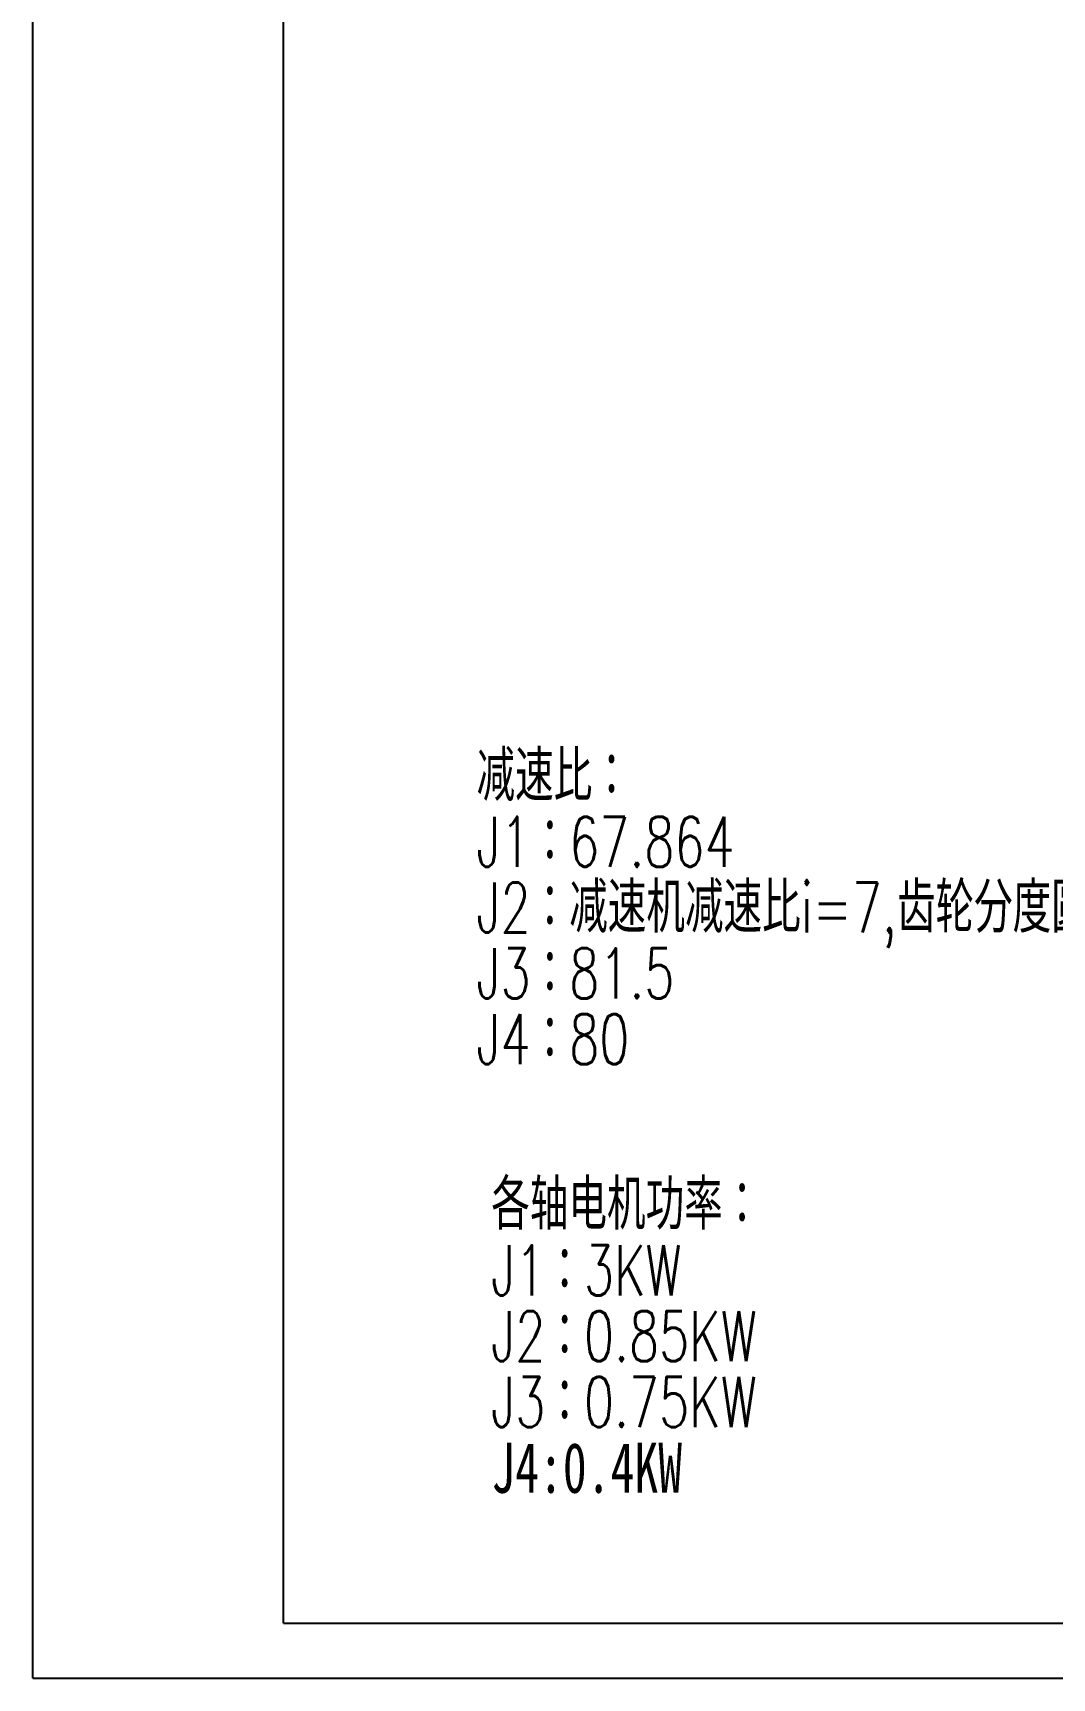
# Model space of a CAD drawing. Header units: millimetres. Extents: x 1 to 7426, y 0 to 5250.
# Drawn here: x 1 to 1628, y 0 to 2625 of the extents above; entities that cross this region are included whole.
import ezdxf

# ---------------------------------------------------------------- set-up
doc = ezdxf.new("R2010")
doc.units = ezdxf.units.MM
doc.header["$LTSCALE"] = 25
doc.layers.add('图框层', color=7, linetype='Continuous')
doc.layers.add('文字层', color=96, linetype='Continuous')
doc.styles.add('SLDTEXTSTYLE0', font='TXT', dxfattribs={"width": 0.7, "bigfont": 'bigfont'})
doc.styles.add('SLDTEXTSTYLE2', font='TXT', dxfattribs={"width": 0.7})

# ---------------------------------------------------------------- blocks, each defined once
blk = doc.blocks.new('SW_NOTE_1')
at = {"layer": '文字层', "color": 0, "char_height": 80, "attachment_point": 1, "style": 'SLDTEXTSTYLE0'}
for s, insert in [('减\\M+191AC\\M+194E4\\M+18146', (0, 103.1)), ('J1\\M+1814667.864', (0, -1.9)), ('J2\\M+18146减\\M+191AC\\M+18AF7减\\M+191AC\\M+194E4i=7,齿轮\\M+195AA\\M+19378圆\\M+192BC\\M+18C61为 53.052mm', (0, -106.9)), ('J3\\M+1814681.5', (0, -211.9)), ('J4\\M+1814680', (0, -316.9))]:
    blk.add_mtext(s, dxfattribs=dict(at, insert=insert))
blk = doc.blocks.new('SW_NOTE_2')
at = {"layer": '文字层', "color": 0, "char_height": 80, "attachment_point": 1}
for s, insert, style in [('\\M+18A65轴电\\M+18AF7\\M+18CF7\\M+197A6\\M+18146', (0, 103.1), 'SLDTEXTSTYLE0'), ('J1\\M+181463KW', (0, -1.9), 'SLDTEXTSTYLE0'), ('J2\\M+181460.85KW', (0, -106.9), 'SLDTEXTSTYLE0'), ('J3\\M+181460.75KW', (0, -211.9), 'SLDTEXTSTYLE0'), ('J4:0.4KW', (0, -316.9), 'SLDTEXTSTYLE2')]:
    blk.add_mtext(s, dxfattribs=dict(at, insert=insert, style=style))

msp = doc.modelspace()

# ---------------------------------------------------------------- linework, layer by layer
at = {"layer": '图框层'}
for p, q in [((0.55, -0.446), (0.55, 5249.554)), ((400.55, 87.054), (400.55, 5162.054)), ((400.55, 87.054), (7338.05, 87.054)), ((0.55, -0.446), (7425.55, -0.446))]:
    msp.add_line(p, q, dxfattribs=at)

# ---------------------------------------------------------------- block references
at = {"layer": '文字层'}
for name, p in [('SW_NOTE_1', (708.76, 1375.863)), ('SW_NOTE_2', (732.301, 692.082))]:
    msp.add_blockref(name, p, dxfattribs=at)

doc.saveas('drawing.dxf')
